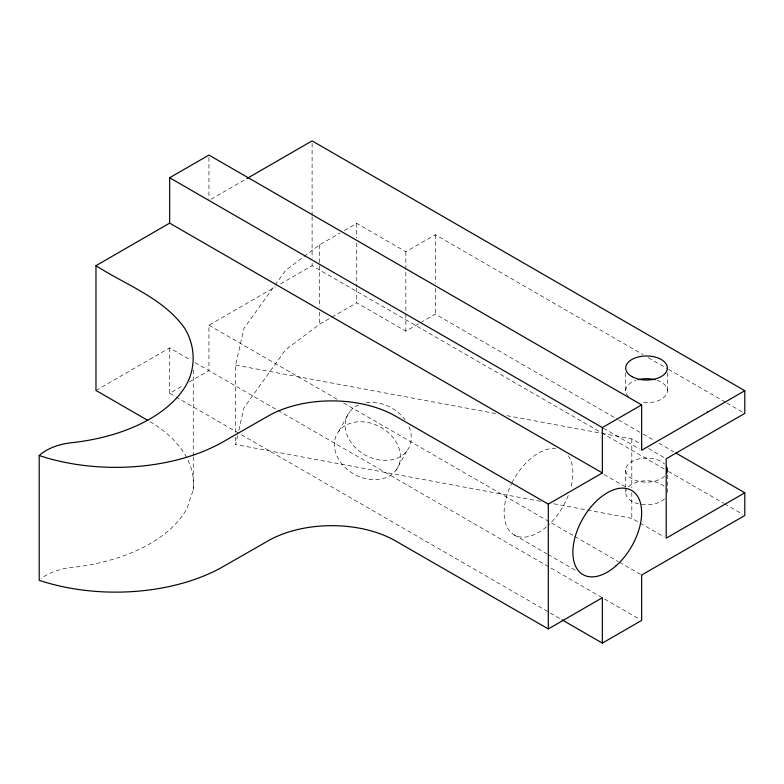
<?xml version="1.0" encoding="UTF-8"?>
<svg xmlns="http://www.w3.org/2000/svg" width="784" height="784" viewBox="0 0 784 784"><rect width="100%" height="100%" fill="white"/><g stroke="black" fill="none" stroke-linecap="round" stroke-linejoin="round"><path stroke-width="0.59" stroke-dasharray="3.92 2.94" d="M235.582 432.307L235.582 365.109L243.951 328.418L274.292 286.121M540.568 501.329L235.582 444.518L237.738 435.051M238.816 430.318L243.951 407.827L285.592 349.791L319.431 324.331L330.828 317.745M193.256 456.778L193.256 489.814L187.102 508.159A149.44 86.279 0 0 1 71.883 567.469A49.343 28.489 0 0 0 41.101 578.69M338.796 431.229L349.605 411.855M396.047 470.243A34.731 26.989 29.2 0 0 367.422 422.37A34.731 26.989 29.2 0 0 338.796 459.581A34.731 26.989 29.2 0 0 396.047 470.243L406.867 450.869M274.998 285.141L285.592 270.382L319.431 244.922L340.158 232.956M211.053 199.234L245.784 179.173M344.303 230.555L356.74 223.381L405.857 251.742L435.336 234.72L643.056 354.652M95.971 390.461L169.648 347.92L190.865 360.17M189.297 381.955L208.946 370.607L208.946 325.233L275.262 286.944M280.525 283.906L312.101 265.678L600.564 432.219M169.648 347.92L169.648 393.294L183.093 385.532M331.867 317.148L356.74 302.791L405.857 331.152L419.548 323.253M420.596 322.645L435.336 314.129L617.625 419.371M235.582 365.109L497.34 413.864M506.944 415.657L600.603 433.101M601.798 433.327L631.816 438.913L642.243 444.93M553.769 503.789L586.197 509.825M587.392 510.051L631.816 518.322L639.117 522.536M648.358 357.71L667.429 368.725M668.497 369.333L725.719 402.378M726.788 402.986L742.683 412.168M618.684 419.989L641.998 433.454M643.056 434.062L654.718 440.794M658.952 443.244L673.789 451.809M648.495 448.546L666.204 458.767M603.464 428.221L639.519 449.036M601.632 432.827L664.195 468.959M668.438 471.409L723.593 503.24M724.651 503.857L742.683 514.265M604.062 474.506L626.279 487.334M640.156 523.134L664.117 536.971M208.946 325.233L338.335 399.928M343.637 402.996L573.77 535.864M574.829 536.472L618.311 561.579M619.37 562.187L640.587 574.437M514.177 534.913L546.977 553.847M548.036 554.464L576.593 570.958M195.098 362.61L276.821 409.797M277.82 410.375L639.519 619.203M169.648 393.294L174.95 396.361M176.008 396.969L560.981 619.233M149.999 421.655C174.038 435.747 196.559 459.943 193.256 489.814M667.4 372.792L667.4 390.706M667.4 474.888L667.4 492.803M631.816 438.913L631.816 487.785M631.816 492.675L631.816 518.322M625.72 372.792L625.72 390.706M625.72 470.116L625.72 486.835M625.72 488.03L625.72 492.803M435.336 234.72L435.336 283.592M435.336 288.473L435.336 314.129M405.857 251.742L405.857 312.826M405.857 314.041L405.857 331.152M356.74 223.381L356.74 238.042M356.74 242.922L356.74 286.905M356.74 288.13L356.74 302.791M319.431 244.922L319.431 264.463M319.431 265.688L319.431 307.23M319.431 312.11L319.431 324.331M312.101 143.335L312.101 215.512M312.101 216.737L312.101 258.338M312.101 263.228L312.101 265.678M235.582 437.188L235.582 444.518M208.946 157.457L208.946 199.254M193.256 369.921L193.256 455.553M656.972 380.279A20.845 12.034 0 0 1 665.812 395.312A20.845 12.034 0 0 1 641.165 402.329M628.503 396.724A20.845 12.034 0 0 1 636.138 380.279M568.263 455.759A48.628 28.077 -60 0 1 570.595 488.491M568.263 495.459A48.628 28.077 -60 0 1 548.251 525.241M546.428 526.848A48.628 28.077 -60 0 1 509.512 530.905A48.628 28.077 -60 0 1 511.462 483.855M511.981 482.826A48.628 28.077 -60 0 1 555.68 448.487M664.607 498.82A20.845 12.034 0 0 1 638.578 503.916A20.845 12.034 0 0 1 626.426 489.686M628.503 486.786A20.845 12.034 0 0 1 664.607 486.786M664.607 476.133A20.845 12.034 0 0 1 633.158 479.328A20.845 12.034 0 0 1 633.158 460.894A20.845 12.034 0 0 1 664.607 464.099M409.013 426.731A34.731 26.989 29.2 0 1 392.951 459.502A34.731 26.989 29.2 0 1 350.027 440.902A34.731 26.989 29.2 0 1 358.611 404.887M366.157 402.711A34.731 26.989 29.2 0 1 405.112 419.852"/><path stroke-width="1.18" d="M169.648 177.752L602.347 427.574L602.347 472.948L169.648 223.136L169.648 177.752L208.946 155.065L641.645 404.887L641.645 450.261L744.8 390.706L744.8 413.393L666.204 458.767L666.204 538.177L744.8 492.803L744.8 515.49L641.645 575.044L641.645 620.428L602.347 643.115L562.05 619.84M147.882 420.43L95.971 390.461L95.971 265.668L169.648 223.136M246.842 178.566L312.101 140.885L744.8 390.706M602.347 427.574L641.645 404.887M602.347 643.115L602.347 597.731L548.31 628.935L395.479 540.882A90.189 52.067 0 0 0 268.05 540.891L223.685 566.293A152.831 88.239 0 0 1 39.2 580.317L39.2 455.533A152.831 88.239 0 0 0 223.685 441.51L268.05 416.108A90.189 52.067 0 0 1 395.479 416.098L548.31 504.141L602.347 472.948M675.916 453.034L744.8 492.803M95.971 265.668C126.185 285.2 163.052 297.851 184.652 328.192C194.893 345.009 196.088 365.756 187.102 383.376A149.44 86.279 0 0 1 71.883 442.676A49.343 28.489 0 0 0 39.2 455.533M707.472 411.6L707.472 412.257M548.31 504.141L548.31 628.935M638.078 379.711A20.845 12.034 0 0 1 655.032 379.711M666.684 466.999A20.845 12.034 0 0 1 666.684 473.232M631.816 376.526A20.845 12.034 0 0 0 666.684 371.126A20.845 12.034 0 0 0 641.165 356.397A20.845 12.034 0 0 0 631.816 376.526M616.155 565.715A48.628 28.077 -60 0 0 631.571 490.392A48.628 28.077 -60 0 0 574.045 541.401A48.628 28.077 -60 0 0 616.155 565.715"/></g></svg>
